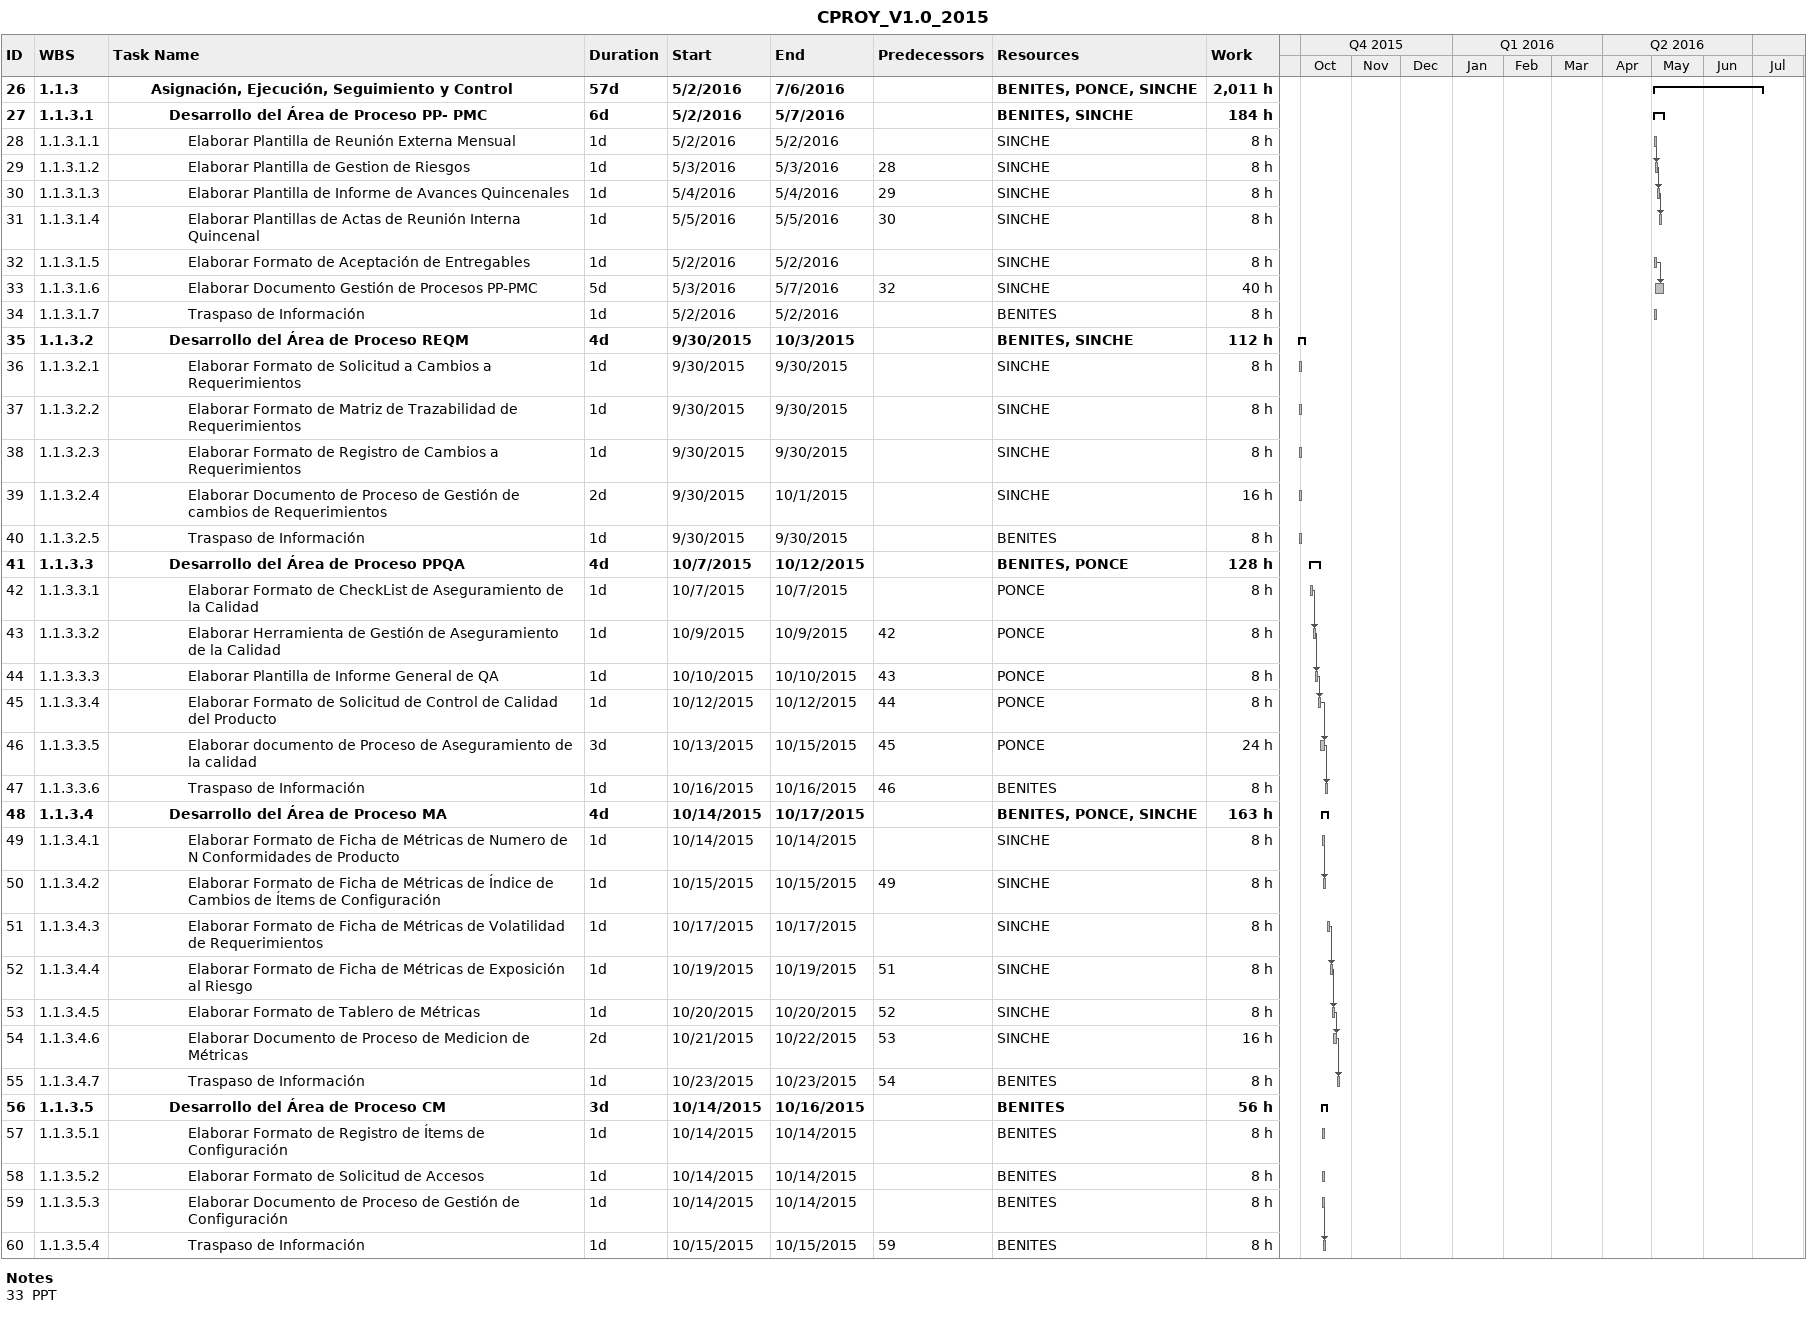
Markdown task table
CPROY_V1.0_2015

| ID | WBS | Task | Duration | Start | Finish | Predecessors | Resources | Work (h) |
|---|---|---|---|---|---|---|---|---|
| 26 | 1.1.3 | **Asignación, Ejecución, Seguimiento y Control** | 57d | 2016-05-02 | 2016-07-06 |  | BENITES, PONCE, SINCHE | 2011 |
| 27 | 1.1.3.1 | **Desarrollo del Área de Proceso PP- PMC** | 6d | 2016-05-02 | 2016-05-07 |  | BENITES, SINCHE | 184 |
| 28 | 1.1.3.1.1 | Elaborar Plantilla de Reunión Externa Mensual | 1d | 2016-05-02 | 2016-05-02 |  | SINCHE | 8 |
| 29 | 1.1.3.1.2 | Elaborar Plantilla de Gestion de Riesgos | 1d | 2016-05-03 | 2016-05-03 | 28 | SINCHE | 8 |
| 30 | 1.1.3.1.3 | Elaborar Plantilla de Informe de Avances Quincenales | 1d | 2016-05-04 | 2016-05-04 | 29 | SINCHE | 8 |
| 31 | 1.1.3.1.4 | Elaborar Plantillas de Actas de Reunión Interna Quincenal | 1d | 2016-05-05 | 2016-05-05 | 30 | SINCHE | 8 |
| 32 | 1.1.3.1.5 | Elaborar Formato de Aceptación de Entregables | 1d | 2016-05-02 | 2016-05-02 |  | SINCHE | 8 |
| 33 | 1.1.3.1.6 | Elaborar Documento Gestión de Procesos PP-PMC | 5d | 2016-05-03 | 2016-05-07 | 32 | SINCHE | 40 |
| 34 | 1.1.3.1.7 | Traspaso de Información | 1d | 2016-05-02 | 2016-05-02 |  | BENITES | 8 |
| 35 | 1.1.3.2 | **Desarrollo del Área de Proceso REQM** | 4d | 2015-09-30 | 2015-10-03 |  | BENITES, SINCHE | 112 |
| 36 | 1.1.3.2.1 | Elaborar Formato de Solicitud a Cambios a Requerimientos | 1d | 2015-09-30 | 2015-09-30 |  | SINCHE | 8 |
| 37 | 1.1.3.2.2 | Elaborar Formato de Matriz de Trazabilidad de Requerimientos | 1d | 2015-09-30 | 2015-09-30 |  | SINCHE | 8 |
| 38 | 1.1.3.2.3 | Elaborar Formato de Registro de Cambios a Requerimientos | 1d | 2015-09-30 | 2015-09-30 |  | SINCHE | 8 |
| 39 | 1.1.3.2.4 | Elaborar Documento de Proceso de Gestión de cambios de Requerimientos | 2d | 2015-09-30 | 2015-10-01 |  | SINCHE | 16 |
| 40 | 1.1.3.2.5 | Traspaso de Información | 1d | 2015-09-30 | 2015-09-30 |  | BENITES | 8 |
| 41 | 1.1.3.3 | **Desarrollo del Área de Proceso PPQA** | 4d | 2015-10-07 | 2015-10-12 |  | BENITES, PONCE | 128 |
| 42 | 1.1.3.3.1 | Elaborar Formato de CheckList de Aseguramiento de la Calidad | 1d | 2015-10-07 | 2015-10-07 |  | PONCE | 8 |
| 43 | 1.1.3.3.2 | Elaborar Herramienta de Gestión de Aseguramiento de la Calidad | 1d | 2015-10-09 | 2015-10-09 | 42 | PONCE | 8 |
| 44 | 1.1.3.3.3 | Elaborar Plantilla de Informe General de QA | 1d | 2015-10-10 | 2015-10-10 | 43 | PONCE | 8 |
| 45 | 1.1.3.3.4 | Elaborar Formato de Solicitud de Control de Calidad del Producto | 1d | 2015-10-12 | 2015-10-12 | 44 | PONCE | 8 |
| 46 | 1.1.3.3.5 | Elaborar documento de Proceso de Aseguramiento de la calidad | 3d | 2015-10-13 | 2015-10-15 | 45 | PONCE | 24 |
| 47 | 1.1.3.3.6 | Traspaso de Información | 1d | 2015-10-16 | 2015-10-16 | 46 | BENITES | 8 |
| 48 | 1.1.3.4 | **Desarrollo del Área de Proceso MA** | 4d | 2015-10-14 | 2015-10-17 |  | BENITES, PONCE, SINCHE | 163 |
| 49 | 1.1.3.4.1 | Elaborar Formato de Ficha de Métricas de Numero de N Conformidades de Producto | 1d | 2015-10-14 | 2015-10-14 |  | SINCHE | 8 |
| 50 | 1.1.3.4.2 | Elaborar Formato de Ficha de Métricas de Índice de Cambios de Ítems de Configuración | 1d | 2015-10-15 | 2015-10-15 | 49 | SINCHE | 8 |
| 51 | 1.1.3.4.3 | Elaborar Formato de Ficha de Métricas de Volatilidad de Requerimientos | 1d | 2015-10-17 | 2015-10-17 |  | SINCHE | 8 |
| 52 | 1.1.3.4.4 | Elaborar Formato de Ficha de Métricas de Exposición al Riesgo | 1d | 2015-10-19 | 2015-10-19 | 51 | SINCHE | 8 |
| 53 | 1.1.3.4.5 | Elaborar Formato de Tablero de Métricas | 1d | 2015-10-20 | 2015-10-20 | 52 | SINCHE | 8 |
| 54 | 1.1.3.4.6 | Elaborar Documento de Proceso de Medicion de Métricas | 2d | 2015-10-21 | 2015-10-22 | 53 | SINCHE | 16 |
| 55 | 1.1.3.4.7 | Traspaso de Información | 1d | 2015-10-23 | 2015-10-23 | 54 | BENITES | 8 |
| 56 | 1.1.3.5 | **Desarrollo del Área de Proceso CM** | 3d | 2015-10-14 | 2015-10-16 |  | BENITES | 56 |
| 57 | 1.1.3.5.1 | Elaborar Formato de Registro de Ítems de Configuración | 1d | 2015-10-14 | 2015-10-14 |  | BENITES | 8 |
| 58 | 1.1.3.5.2 | Elaborar Formato de Solicitud de Accesos | 1d | 2015-10-14 | 2015-10-14 |  | BENITES | 8 |
| 59 | 1.1.3.5.3 | Elaborar Documento de Proceso de Gestión de Configuración | 1d | 2015-10-14 | 2015-10-14 |  | BENITES | 8 |
| 60 | 1.1.3.5.4 | Traspaso de Información | 1d | 2015-10-15 | 2015-10-15 | 59 | BENITES | 8 |

Notes
- 33: PPT
